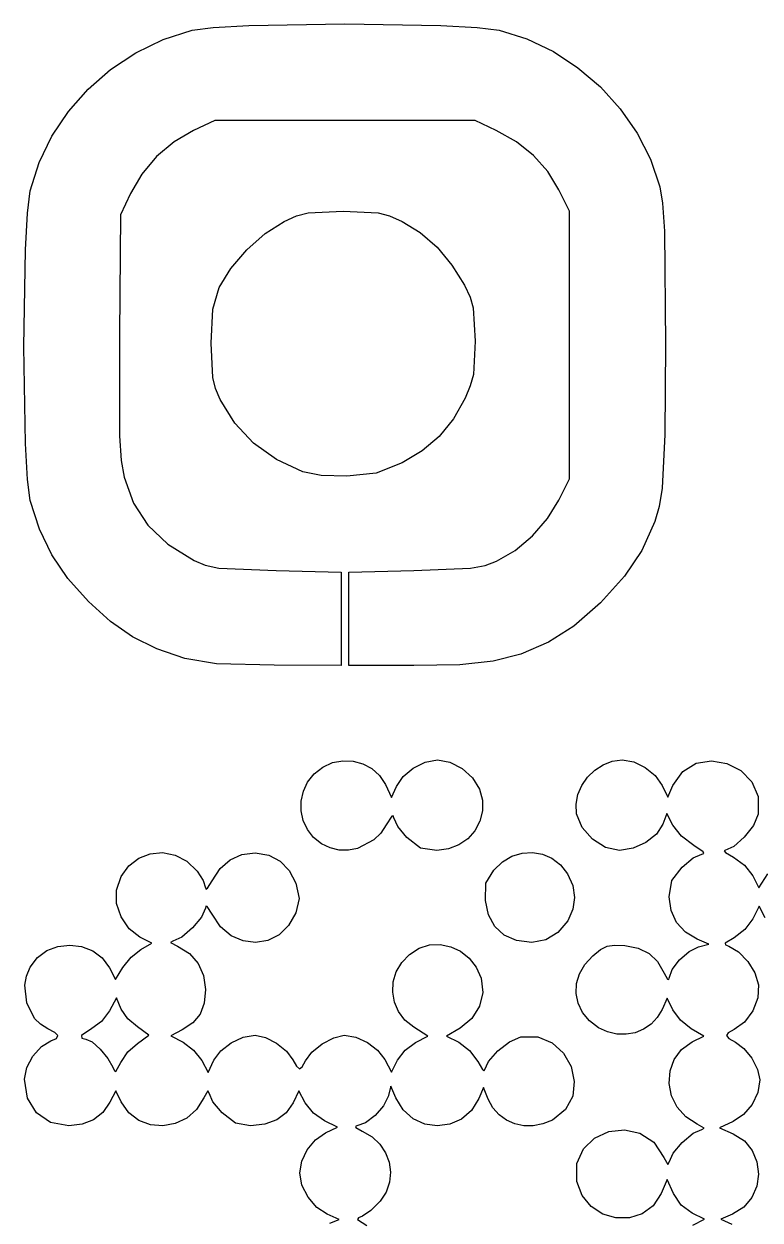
# Model space of a CAD drawing. Extents: x 15 to 288, y 15 to 288.
# Drawn here: x 14.8 to 73.8, y 191.7 to 287.6 of the extents above; entities that cross this region are included whole.
import ezdxf

# ---------------------------------------------------------------- set-up
doc = ezdxf.new("R2010")
doc.units = 0

msp = doc.modelspace()

# ---------------------------------------------------------------- linework, layer by layer
at = {"layer": 'Image'}
for p, q in [((25.928444, 286.338646), (28.260524, 287.10577)), ((28.260524, 287.10577), (29.952285, 287.323237)), ((29.952285, 287.323237), (32.812577, 287.478115)), ((32.812577, 287.478115), (40.493894, 287.600535)), ((40.493894, 287.600535), (48.21475, 287.473877)), ((48.21475, 287.473877), (51.124467, 287.317411)), ((51.124467, 287.317411), (52.885424, 287.098994)), ((52.885424, 287.098994), (55.110505, 286.397424)), ((23.74184, 285.273925), (25.928444, 286.338646)), ((55.110505, 286.397424), (57.226252, 285.383728)), ((21.72936, 283.940033), (23.74184, 285.273925)), ((57.226252, 285.383728), (59.199638, 284.090065)), ((19.919652, 282.365399), (21.72936, 283.940033)), ((59.199638, 284.090065), (60.997637, 282.548593)), ((18.341366, 280.578448), (19.919652, 282.365399)), ((60.997637, 282.548593), (62.587222, 280.791471)), ((17.02315, 278.607609), (18.341366, 280.578448)), ((62.587222, 280.791471), (63.935366, 278.850858)), ((28.37907, 279.053308), (26.815712, 278.139458)), ((30.0869, 279.854), (28.37907, 279.053308)), ((40.519, 279.854), (30.0869, 279.854)), ((50.95112, 279.853823), (40.519, 279.854)), ((52.6505, 279.057), (50.95112, 279.853823)), ((54.264837, 278.148057), (52.6505, 279.057)), ((15.993653, 276.481307), (17.02315, 278.607609)), ((26.815712, 278.139458), (25.420346, 276.960664)), ((55.646069, 277.047455), (54.264837, 278.148057)), ((63.935366, 278.850858), (65.009042, 276.758913)), ((15.281524, 274.22797), (15.993653, 276.481307)), ((25.420346, 276.960664), (24.241575, 275.565364)), ((56.784403, 275.764536), (55.646069, 277.047455)), ((65.009042, 276.758913), (65.775224, 274.547794)), ((24.241575, 275.565364), (23.328, 274.002)), ((57.670049, 274.30864), (56.784403, 275.764536)), ((58.5106, 272.597), (57.670049, 274.30864)), ((65.775224, 274.547794), (65.989522, 273.240566)), ((15.059477, 272.4425), (15.281524, 274.22797)), ((23.328, 274.002), (22.527308, 272.29417)), ((14.901533, 269.501822), (15.059477, 272.4425)), ((36.641473, 272.20485), (37.564189, 272.457133)), ((37.564189, 272.457133), (40.367818, 272.596128)), ((40.367818, 272.596128), (43.172658, 272.456941)), ((43.172658, 272.456941), (44.096355, 272.203929)), ((58.5106, 261.862), (58.5106, 272.597)), ((65.989522, 273.240566), (66.124807, 270.980618)), ((22.527308, 272.29417), (22.429349, 262.71264)), ((34.114563, 270.798799), (35.643258, 271.7609)), ((35.643258, 271.7609), (36.641473, 272.20485)), ((44.096355, 272.203929), (45.097508, 271.758389)), ((45.097508, 271.758389), (46.551104, 270.867569)), ((32.637697, 269.49255), (34.114563, 270.798799)), ((46.551104, 270.867569), (47.896935, 269.690667)), ((66.124807, 270.980618), (66.21775, 261.905194)), ((14.777338, 261.710825), (14.901533, 269.501822)), ((31.363664, 267.996003), (32.637697, 269.49255)), ((47.896935, 269.690667), (49.092726, 268.270876)), ((30.443468, 266.46301), (31.363664, 267.996003)), ((49.092726, 268.270876), (50.096198, 266.651389)), ((50.096198, 266.651389), (50.545892, 265.703675)), ((29.912228, 264.726985), (30.443468, 266.46301)), ((50.545892, 265.703675), (50.802044, 264.827135)), ((29.784498, 262.01281), (29.912228, 264.726985)), ((50.802044, 264.827135), (50.946663, 262.163999)), ((22.429349, 262.71264), (22.439492, 254.590428)), ((29.916001, 259.260918), (29.784498, 262.01281)), ((50.946663, 262.163999), (50.80965, 259.498548)), ((58.510666, 251.127162), (58.5106, 261.862)), ((66.21775, 261.905194), (66.174993, 254.687049)), ((14.907702, 253.966951), (14.777338, 261.710825)), ((30.139879, 258.37454), (29.916001, 259.260918)), ((50.80965, 259.498548), (50.56859, 258.576297)), ((30.52206, 257.49025), (30.139879, 258.37454)), ((50.56859, 258.576297), (50.154316, 257.591999)), ((31.690292, 255.605673), (30.52206, 257.49025)), ((50.154316, 257.591999), (49.22019, 255.936267)), ((33.196256, 253.998883), (31.690292, 255.605673)), ((49.22019, 255.936267), (48.082923, 254.537614)), ((22.439492, 254.590428), (22.569548, 252.595599)), ((48.082923, 254.537614), (46.71901, 253.371941)), ((66.174993, 254.687049), (65.942292, 250.382832)), ((15.067958, 251.085175), (14.907702, 253.966951)), ((35.021032, 252.686463), (33.196256, 253.998883)), ((46.71901, 253.371941), (45.104946, 252.415149)), ((22.569548, 252.595599), (22.805974, 251.27864)), ((37.1457, 251.685), (35.021032, 252.686463)), ((45.104946, 252.415149), (43.024777, 251.598045)), ((22.805974, 251.27864), (23.56855, 249.172805)), ((37.145706, 251.684991), (37.1457, 251.685)), ((38.608751, 251.407152), (37.145706, 251.684991)), ((40.677376, 251.352439), (38.608751, 251.407152)), ((43.024777, 251.598045), (40.677376, 251.352439)), ((15.29139, 249.38217), (15.067958, 251.085175)), ((57.67293, 249.421282), (58.510666, 251.127162)), ((65.942292, 250.382832), (65.70855, 248.922322)), ((16.032137, 247.08522), (15.29139, 249.38217)), ((56.757853, 247.943262), (57.67293, 249.421282)), ((23.56855, 249.172805), (24.718765, 247.404731)), ((65.70855, 248.922322), (65.371927, 247.708946)), ((24.718765, 247.404731), (26.317024, 245.902542)), ((55.550744, 246.569406), (56.757853, 247.943262)), ((65.371927, 247.708946), (64.31618, 245.381794)), ((17.019985, 245.035612), (16.032137, 247.08522)), ((54.153335, 245.399091), (55.550744, 246.569406)), ((26.317024, 245.902542), (28.423734, 244.59436)), ((18.309655, 243.138521), (17.019985, 245.035612)), ((28.423734, 244.59436), (29.306184, 244.20974)), ((51.750462, 244.190619), (52.66736, 244.531692)), ((52.66736, 244.531692), (54.153335, 245.399091)), ((64.31618, 245.381794), (62.934366, 243.320337)), ((29.306184, 244.20974), (30.3959, 243.982291)), ((30.3959, 243.982291), (35.000514, 243.773949)), ((35.000514, 243.773949), (40.216574, 243.659382)), ((40.216574, 243.659382), (40.2166, 239.909)), ((40.8214, 243.659), (46.03746, 243.772765)), ((40.8214, 239.909), (40.8214, 243.659)), ((46.03746, 243.772765), (50.590746, 243.979161)), ((50.590746, 243.979161), (51.750462, 244.190619)), ((19.95587, 241.29912), (18.309655, 243.138521)), ((62.934366, 243.320337), (61.012945, 241.195137)), ((21.718606, 239.704064), (19.95587, 241.29912)), ((61.012945, 241.195137), (58.875981, 239.32521)), ((40.2166, 239.909), (40.2166, 236.16)), ((40.8214, 236.16), (40.8214, 239.909)), ((23.496115, 238.467376), (21.718606, 239.704064)), ((58.875981, 239.32521), (56.84754, 238.029574)), ((25.431484, 237.504279), (23.496115, 238.467376)), ((56.84754, 238.029574), (54.607884, 237.07465)), ((27.6678, 236.73), (25.431484, 237.504279)), ((54.607884, 237.07465), (52.412245, 236.505338)), ((27.66781, 236.730809), (27.6678, 236.73)), ((30.225425, 236.308988), (27.66781, 236.730809)), ((34.84935, 236.181537), (30.225425, 236.308988)), ((40.2166, 236.16), (34.84935, 236.181537)), ((46.04954, 236.159194), (40.8214, 236.16)), ((49.734753, 236.230549), (46.04954, 236.159194)), ((52.412245, 236.505338), (49.734753, 236.230549)), ((38.746798, 228.025495), (39.526904, 228.377922)), ((39.526904, 228.377922), (40.346993, 228.536789)), ((40.346993, 228.536789), (41.17035, 228.507577)), ((41.17035, 228.507577), (41.960262, 228.295774)), ((41.960262, 228.295774), (42.680016, 227.906864)), ((45.993409, 227.947877), (46.957297, 228.42068)), ((46.957297, 228.42068), (47.927286, 228.598258)), ((47.927286, 228.598258), (48.935843, 228.414195)), ((48.935843, 228.414195), (49.90807, 227.912984)), ((61.209688, 228.214457), (61.95303, 228.497117)), ((61.95303, 228.497117), (62.743955, 228.597604)), ((62.743955, 228.597604), (63.68164, 228.435775)), ((63.68164, 228.435775), (64.598523, 227.99506)), ((67.602577, 227.67884), (68.678625, 228.328636)), ((68.678625, 228.328636), (69.899205, 228.526404)), ((69.899205, 228.526404), (71.135311, 228.315248)), ((71.135311, 228.315248), (72.257937, 227.738272)), ((37.523512, 226.815835), (38.043386, 227.47402)), ((38.043386, 227.47402), (38.746798, 228.025495)), ((42.680016, 227.906864), (43.292898, 227.346331)), ((43.292898, 227.346331), (43.762196, 226.61966)), ((44.640826, 226.476178), (45.174845, 227.269744)), ((45.174845, 227.269744), (45.993409, 227.947877)), ((49.90807, 227.912984), (50.733392, 227.171093)), ((59.961174, 227.215418), (60.537784, 227.777823)), ((60.537784, 227.777823), (61.209688, 228.214457)), ((64.598523, 227.99506), (65.389671, 227.342614)), ((65.389671, 227.342614), (65.950155, 226.545594)), ((66.800067, 226.53391), (67.602577, 227.67884)), ((72.257937, 227.738272), (73.138079, 226.838583)), ((37.179929, 226.081103), (37.523512, 226.815835)), ((43.762196, 226.61966), (44.261181, 225.57327)), ((44.261181, 225.57327), (44.640826, 226.476178)), ((50.733392, 227.171093), (51.301236, 226.264988)), ((59.189261, 225.826092), (59.503715, 226.55544)), ((59.503715, 226.55544), (59.961174, 227.215418)), ((65.950155, 226.545594), (66.396919, 225.623131)), ((66.396919, 225.623131), (66.800067, 226.53391)), ((73.138079, 226.838583), (73.646731, 225.659284)), ((37.009249, 225.302126), (37.179929, 226.081103)), ((51.301236, 226.264988), (51.54269, 225.379814)), ((51.54269, 225.379814), (51.546988, 224.506063)), ((59.041669, 225.055573), (59.189261, 225.826092)), ((73.646731, 225.659284), (73.654887, 224.24348)), ((37.008083, 224.5112), (37.009249, 225.302126)), ((37.173044, 223.740626), (37.008083, 224.5112)), ((51.546988, 224.506063), (51.337012, 223.676591)), ((59.084795, 224.272084), (59.041669, 225.055573)), ((37.500742, 223.022702), (37.173044, 223.740626)), ((44.274275, 224.086864), (43.827375, 223.389939)), ((44.392283, 224.127231), (44.274275, 224.086864)), ((44.436546, 223.958978), (44.392283, 224.127231)), ((44.747988, 223.261896), (44.436546, 223.958978)), ((51.337012, 223.676591), (50.935642, 222.924254)), ((59.53298, 223.179459), (59.084795, 224.272084)), ((66.004975, 223.442094), (65.485041, 222.645216)), ((66.329557, 224.302007), (66.004975, 223.442094)), ((66.804608, 223.356091), (66.329557, 224.302007)), ((73.654887, 224.24348), (73.261384, 223.352658)), ((37.98779, 222.389727), (37.500742, 223.022702)), ((43.385768, 222.727342), (42.83799, 222.186279)), ((43.827375, 223.389939), (43.385768, 222.727342)), ((45.478006, 222.371478), (44.747988, 223.261896)), ((50.935642, 222.924254), (50.36576, 222.28191)), ((60.355124, 222.243052), (59.53298, 223.179459)), ((65.485041, 222.645216), (64.643582, 221.976422)), ((67.495406, 222.48831), (66.804608, 223.356091)), ((68.489178, 221.730241), (67.495406, 222.48831)), ((73.261384, 223.352658), (72.528041, 222.40422)), ((38.6308, 221.874), (37.98779, 222.389727)), ((38.630795, 221.873999), (38.6308, 221.874)), ((39.324701, 221.542653), (38.630795, 221.873999)), ((40.052692, 221.373756), (39.324701, 221.542653)), ((42.83799, 222.186279), (41.517426, 221.496034)), ((46.56862, 221.532628), (45.478006, 222.371478)), ((47.873846, 221.343388), (46.56862, 221.532628)), ((49.650246, 221.782413), (48.811981, 221.45862)), ((50.36576, 222.28191), (49.650246, 221.782413)), ((61.402828, 221.589106), (60.355124, 222.243052)), ((62.527695, 221.343864), (61.402828, 221.589106)), ((63.6135, 221.515906), (62.527695, 221.343864)), ((64.643582, 221.976422), (63.6135, 221.515906)), ((69.236656, 221.226606), (68.489178, 221.730241)), ((71.687725, 221.650108), (70.973307, 221.34226)), ((72.528041, 222.40422), (71.687725, 221.650108)), ((23.181073, 220.098408), (23.979135, 220.715726)), ((23.979135, 220.715726), (24.903512, 221.076617)), ((24.903512, 221.076617), (25.894762, 221.167076)), ((25.894762, 221.167076), (26.893441, 220.973098)), ((26.893441, 220.973098), (27.840106, 220.480676)), ((30.513094, 219.887848), (31.317642, 220.599132)), ((31.317642, 220.599132), (32.254675, 221.023668)), ((32.254675, 221.023668), (33.304741, 221.148769)), ((33.304741, 221.148769), (34.401997, 220.967336)), ((34.401997, 220.967336), (35.321077, 220.49225)), ((40.791392, 221.36049), (40.052692, 221.373756)), ((41.517426, 221.496034), (40.791392, 221.36049)), ((48.811981, 221.45862), (47.873846, 221.343388)), ((53.137943, 220.417089), (53.903017, 220.870066)), ((53.903017, 220.870066), (54.715475, 221.124331)), ((54.715475, 221.124331), (55.542835, 221.181494)), ((55.542835, 221.181494), (56.352615, 221.043165)), ((56.352615, 221.043165), (57.112333, 220.710955)), ((57.112333, 220.710955), (57.789507, 220.186473)), ((67.551798, 220.012258), (68.442216, 220.73981)), ((68.442216, 220.73981), (69.139298, 221.045328)), ((69.139298, 221.045328), (69.296312, 221.092797)), ((69.296312, 221.092797), (69.236656, 221.226606)), ((70.973307, 221.34226), (70.914141, 221.300358)), ((70.914141, 221.300358), (71.024679, 221.186621)), ((71.024679, 221.186621), (71.664186, 220.813094)), ((71.664186, 220.813094), (72.554268, 220.154225)), ((22.568769, 219.238669), (23.181073, 220.098408)), ((27.840106, 220.480676), (28.675316, 219.675805)), ((28.675316, 219.675805), (29.138423, 218.94377)), ((29.860481, 218.902499), (30.513094, 219.887848)), ((35.321077, 220.49225), (36.04747, 219.734386)), ((36.04747, 219.734386), (36.566661, 218.704619)), ((51.810639, 218.71222), (52.452735, 219.76379)), ((52.452735, 219.76379), (53.137943, 220.417089)), ((57.789507, 220.186473), (58.351655, 219.471331)), ((66.714418, 218.924414), (67.551798, 220.012258)), ((72.554268, 220.154225), (73.208076, 219.312564)), ((22.201666, 218.150515), (22.568769, 219.238669)), ((29.138423, 218.94377), (29.331315, 218.354045)), ((29.486952, 218.313696), (29.860481, 218.902499)), ((36.566661, 218.704619), (36.847713, 217.496852)), ((51.78225, 217.34034), (51.810639, 218.71222)), ((58.351655, 219.471331), (58.785475, 218.522832)), ((66.523698, 217.633988), (66.714418, 218.924414)), ((73.208076, 219.312564), (73.693639, 218.340732)), ((73.693639, 218.340732), (74.419443, 219.463752)), ((22.213225, 217.090163), (22.201666, 218.150515)), ((29.331315, 218.354045), (29.373215, 218.246227)), ((29.373215, 218.246227), (29.486952, 218.313696)), ((58.785475, 218.522832), (58.933908, 217.57269)), ((22.577245, 216.015142), (22.213225, 217.090163)), ((29.365914, 216.874443), (29.331306, 216.701496)), ((29.467459, 216.850881), (29.365914, 216.874443)), ((29.860472, 216.224061), (29.467459, 216.850881)), ((36.847713, 217.496852), (36.566452, 216.345449)), ((52.035048, 216.185937), (51.78225, 217.34034)), ((58.933908, 217.57269), (58.796916, 216.627203)), ((66.672391, 216.521799), (66.523698, 217.633988)), ((73.734069, 216.867422), (73.228287, 215.854482)), ((74.217314, 215.932923), (73.734069, 216.867422)), ((23.222048, 215.069056), (22.577245, 216.015142)), ((29.025099, 215.989736), (28.297146, 215.123894)), ((29.331306, 216.701496), (29.025099, 215.989736)), ((30.551039, 215.215686), (29.860472, 216.224061)), ((36.566452, 216.345449), (36.000442, 215.314329)), ((52.542051, 215.250812), (52.035048, 216.185937)), ((58.796916, 216.627203), (58.374462, 215.692671)), ((67.107064, 215.565804), (66.672391, 216.521799)), ((73.228287, 215.854482), (72.575914, 214.991697)), ((24.075956, 214.395505), (23.222048, 215.069056)), ((28.297146, 215.123894), (27.432258, 214.389995)), ((31.403776, 214.501926), (30.551039, 215.215686)), ((36.000442, 215.314329), (35.236673, 214.571307)), ((53.288742, 214.553866), (52.542051, 215.250812)), ((58.374462, 215.692671), (57.591817, 214.761721)), ((67.810607, 214.792006), (67.107064, 215.565804)), ((72.575914, 214.991697), (71.717697, 214.339762)), ((25.019864, 213.901193), (24.075956, 214.395505)), ((24.157862, 213.406473), (25.019864, 213.901193)), ((26.715246, 214.074066), (26.530545, 213.963217)), ((26.530545, 213.963217), (27.088631, 213.656094)), ((27.432258, 214.389995), (26.715246, 214.074066)), ((32.358697, 214.081694), (31.403776, 214.501926)), ((33.355812, 213.953904), (32.358697, 214.081694)), ((34.335133, 214.11747), (33.355812, 213.953904)), ((35.236673, 214.571307), (34.335133, 214.11747)), ((54.2606, 214.114), (53.288742, 214.553866)), ((54.260612, 214.114001), (54.2606, 214.114)), ((55.487765, 213.954303), (54.260612, 214.114001)), ((56.613876, 214.176237), (55.487765, 213.954303)), ((57.591817, 214.761721), (56.613876, 214.176237)), ((68.765908, 214.226408), (67.810607, 214.792006)), ((69.698695, 213.833661), (68.765908, 214.226408)), ((71.717697, 214.339762), (70.995517, 213.895228)), ((70.995517, 213.895228), (71.025827, 213.768113)), ((15.853038, 212.763228), (16.616708, 213.320463)), ((16.616708, 213.320463), (17.504477, 213.651339)), ((17.504477, 213.651339), (18.454537, 213.756356)), ((18.454537, 213.756356), (19.405084, 213.636011)), ((19.405084, 213.636011), (20.294311, 213.290801)), ((20.294311, 213.290801), (21.060412, 212.721227)), ((23.377371, 212.774738), (24.157862, 213.406473)), ((27.088631, 213.656094), (28.055222, 213.073751)), ((28.055222, 213.073751), (28.75751, 212.290629)), ((45.065283, 212.346417), (45.691451, 213.008129)), ((45.691451, 213.008129), (46.467295, 213.502301)), ((46.467295, 213.502301), (47.304391, 213.761229)), ((47.304391, 213.761229), (48.163731, 213.79788)), ((48.163731, 213.79788), (49.006305, 213.625223)), ((49.006305, 213.625223), (49.793102, 213.256225)), ((49.793102, 213.256225), (50.485114, 212.703855)), ((59.74915, 212.199969), (60.383249, 212.886744)), ((60.383249, 212.886744), (61.014644, 213.39829)), ((61.014644, 213.39829), (61.541293, 213.670315)), ((61.541293, 213.670315), (62.129902, 213.756339)), ((62.129902, 213.756339), (62.947179, 213.709883)), ((62.947179, 213.709883), (64.035261, 213.498476)), ((64.035261, 213.498476), (64.898098, 213.079839)), ((64.898098, 213.079839), (65.573583, 212.427595)), ((67.346951, 212.572924), (68.108397, 213.242604)), ((68.108397, 213.242604), (68.866256, 213.624246)), ((68.866256, 213.624246), (69.698695, 213.833661)), ((71.025827, 213.768113), (71.28648, 213.655923)), ((71.28648, 213.655923), (72.077359, 213.205315)), ((72.077359, 213.205315), (72.813819, 212.444758)), ((14.996398, 211.274247), (15.275271, 211.979136)), ((15.275271, 211.979136), (15.853038, 212.763228)), ((21.060412, 212.721227), (21.641581, 211.927786)), ((21.641581, 211.927786), (22.126825, 210.989429)), ((22.126825, 210.989429), (22.711342, 211.950593)), ((22.711342, 211.950593), (23.377371, 212.774738)), ((28.75751, 212.290629), (29.185911, 211.32158)), ((44.633678, 211.601123), (45.065283, 212.346417)), ((50.485114, 212.703855), (51.04333, 211.98108)), ((51.04333, 211.98108), (51.428741, 211.100869)), ((59.317268, 211.449929), (59.74915, 212.199969)), ((65.573583, 212.427595), (66.099609, 211.515363)), ((66.75656, 211.801389), (67.346951, 212.572924)), ((72.813819, 212.444758), (73.384969, 211.517394)), ((14.862542, 210.544641), (14.996398, 211.274247)), ((29.185911, 211.32158), (29.330841, 210.181454)), ((44.3948, 210.804239), (44.633678, 211.601123)), ((51.428741, 211.100869), (51.566422, 209.94921)), ((59.085417, 210.663568), (59.317268, 211.449929)), ((66.099609, 211.515363), (66.388025, 211.015532)), ((66.388025, 211.015532), (66.476428, 210.984296)), ((66.476428, 210.984296), (66.511866, 211.114186)), ((66.511866, 211.114186), (66.75656, 211.801389)), ((73.384969, 211.517394), (73.67992, 210.566363)), ((15.000889, 209.111608), (14.862542, 210.544641)), ((29.330841, 210.181454), (29.225707, 209.095733)), ((44.346811, 209.987751), (44.3948, 210.804239)), ((59.051413, 209.867827), (59.085417, 210.663568)), ((73.67992, 210.566363), (73.61484, 209.52028)), ((15.632326, 207.880698), (15.000889, 209.111608)), ((22.19871, 209.527284), (21.638075, 208.486244)), ((22.57837, 208.624342), (22.19871, 209.527284)), ((29.225707, 209.095733), (28.895246, 208.222136)), ((44.487873, 209.183652), (44.346811, 209.987751)), ((44.81615, 208.423928), (44.487873, 209.183652)), ((51.566422, 209.94921), (51.311025, 208.847009)), ((59.213071, 209.089647), (59.051413, 209.867827)), ((59.568205, 208.355972), (59.213071, 209.089647)), ((66.348114, 209.502813), (65.944964, 208.592034)), ((66.798082, 208.57373), (66.348114, 209.502813)), ((73.61484, 209.52028), (73.213691, 208.473528)), ((21.638075, 208.486244), (20.988754, 207.638859)), ((23.115775, 207.833393), (22.57837, 208.624342)), ((28.895246, 208.222136), (28.316873, 207.521546)), ((45.329804, 207.740571), (44.81615, 208.423928)), ((51.311025, 208.847009), (50.694456, 207.870336)), ((60.114631, 207.693744), (59.568205, 208.355972)), ((65.944964, 208.592034), (65.560981, 207.93934)), ((67.415248, 207.740929), (66.798082, 208.57373)), ((73.213691, 208.473528), (72.558764, 207.577488)), ((16.114834, 207.403747), (15.632326, 207.880698)), ((16.698871, 207.052576), (16.114834, 207.403747)), ((20.988754, 207.638859), (20.214895, 207.063414)), ((23.8747, 207.199722), (23.115775, 207.833393)), ((24.791376, 206.526861), (23.8747, 207.199722)), ((28.316873, 207.521546), (27.468001, 206.954844)), ((46.026998, 207.165569), (45.329804, 207.740571)), ((47.149498, 206.439175), (46.026998, 207.165569)), ((50.694456, 207.870336), (49.748621, 207.095259)), ((60.850164, 207.129904), (60.114631, 207.693744)), ((61.564072, 206.792287), (60.850164, 207.129904)), ((65.054519, 207.406495), (64.450693, 207.000708)), ((65.560981, 207.93934), (65.054519, 207.406495)), ((68.267192, 207.04334), (67.415248, 207.740929)), ((72.558764, 207.577488), (71.73235, 206.983543)), ((17.269155, 206.751691), (16.698871, 207.052576)), ((16.946527, 206.077032), (17.389741, 206.276688)), ((17.498364, 206.497317), (17.269155, 206.751691)), ((17.389741, 206.276688), (17.498364, 206.497317)), ((20.214895, 207.063414), (19.388894, 206.494271)), ((19.388894, 206.494271), (19.408318, 206.299436)), ((19.408318, 206.299436), (19.74935, 206.224482)), ((19.74935, 206.224482), (20.248701, 205.986402)), ((23.8747, 205.854), (24.791376, 206.526861)), ((27.468001, 206.954844), (26.549012, 206.479619)), ((26.549012, 206.479619), (27.536309, 205.973834)), ((31.386137, 205.921865), (32.344349, 206.36185)), ((32.344349, 206.36185), (33.307491, 206.525258)), ((33.307491, 206.525258), (34.140384, 206.345126)), ((34.140384, 206.345126), (35.039862, 205.88246)), ((38.689207, 205.832329), (39.617369, 206.330127)), ((39.617369, 206.330127), (40.442351, 206.526381)), ((40.442351, 206.526381), (41.386529, 206.372893)), ((41.386529, 206.372893), (42.31575, 205.954431)), ((46.177666, 205.953612), (47.149498, 206.439175)), ((49.748621, 207.095259), (48.667721, 206.457516)), ((48.667721, 206.457516), (49.658198, 205.962783)), ((53.716905, 206.006923), (54.607754, 206.400424)), ((54.607754, 206.400424), (55.975439, 206.396707)), ((55.975439, 206.396707), (57.134381, 205.918127)), ((62.306194, 206.617767), (61.564072, 206.792287)), ((63.051416, 206.599136), (62.306194, 206.617767)), ((63.774621, 206.729185), (63.051416, 206.599136)), ((64.450693, 207.000708), (63.774621, 206.729185)), ((69.286332, 206.44203), (68.267192, 207.04334)), ((68.342895, 205.985114), (69.286332, 206.44203)), ((71.249717, 206.72404), (71.100669, 206.495165)), ((71.100669, 206.495165), (71.28839, 206.2586)), ((71.73235, 206.983543), (71.249717, 206.72404)), ((71.28839, 206.2586), (71.816067, 205.976023)), ((15.498378, 204.852301), (16.182648, 205.622366)), ((16.182648, 205.622366), (16.946527, 206.077032)), ((20.248701, 205.986402), (20.895599, 205.400615)), ((20.895599, 205.400615), (21.50725, 204.659798)), ((23.104064, 205.194696), (23.874702, 205.854006)), ((23.874702, 205.854006), (23.8747, 205.854)), ((27.536309, 205.973834), (28.382599, 205.333163)), ((28.382599, 205.333163), (29.030879, 204.503074)), ((30.011701, 204.531138), (30.564655, 205.285046)), ((30.564655, 205.285046), (31.386137, 205.921865)), ((35.039862, 205.88246), (35.831357, 205.25028)), ((35.831357, 205.25028), (36.340301, 204.561608)), ((37.863984, 205.169435), (38.689207, 205.832329)), ((42.31575, 205.954431), (43.124608, 205.333999)), ((43.124608, 205.333999), (43.707701, 204.574601)), ((44.729476, 204.514932), (45.351377, 205.330705)), ((45.351377, 205.330705), (46.177666, 205.953612)), ((49.658198, 205.962783), (50.513026, 205.302495)), ((50.513026, 205.302495), (51.177368, 204.409723)), ((52.014303, 204.433265), (52.768424, 205.27358)), ((52.768424, 205.27358), (53.716905, 206.006923)), ((57.134381, 205.918127), (58.03914, 205.083496)), ((66.904594, 204.588447), (67.49007, 205.38558)), ((67.49007, 205.38558), (68.342895, 205.985114)), ((71.816067, 205.976023), (72.504739, 205.467077)), ((72.504739, 205.467077), (73.136923, 204.675583)), ((15.005698, 203.928042), (15.498378, 204.852301)), ((21.50725, 204.659798), (21.90086, 203.956632)), ((22.152142, 203.614509), (22.538502, 204.342106)), ((22.538502, 204.342106), (23.104064, 205.194696)), ((29.030879, 204.503074), (29.538153, 203.538097)), ((29.538153, 203.538097), (30.011701, 204.531138)), ((36.340301, 204.561608), (36.622876, 204.033931)), ((37.088317, 203.995258), (37.347821, 204.477891)), ((37.347821, 204.477891), (37.863984, 205.169435)), ((43.707701, 204.574601), (44.253123, 203.561811)), ((44.253123, 203.561811), (44.729476, 204.514932)), ((51.177368, 204.409723), (51.550897, 203.770215)), ((51.706534, 203.718844), (52.014303, 204.433265)), ((58.03914, 205.083496), (58.644275, 204.011624)), ((66.582179, 203.660505), (66.904594, 204.588447)), ((73.136923, 204.675583), (73.599591, 203.776106)), ((14.816587, 203.010792), (15.005698, 203.928042)), ((21.90086, 203.956632), (22.030022, 203.664192)), ((22.030022, 203.664192), (22.152142, 203.614509)), ((36.622876, 204.033931), (36.859442, 203.846209)), ((36.859442, 203.846209), (37.088317, 203.995258)), ((51.550897, 203.770215), (51.664634, 203.659678)), ((51.664634, 203.659678), (51.706534, 203.718844)), ((58.644275, 204.011624), (58.904345, 202.821322)), ((66.518536, 202.668546), (66.582179, 203.660505)), ((73.599591, 203.776106), (73.779717, 202.943213)), ((15.073329, 201.482902), (14.816587, 203.010792)), ((44.197942, 202.444247), (43.988525, 201.611808)), ((44.590689, 201.51146), (44.197942, 202.444247)), ((51.612934, 202.34305), (51.241999, 201.460861)), ((52.003284, 201.400664), (51.612934, 202.34305)), ((58.904345, 202.821322), (58.773909, 201.631401)), ((66.709377, 201.679362), (66.518536, 202.668546)), ((73.779717, 202.943213), (73.613539, 201.939113)), ((15.797508, 200.301556), (15.073329, 201.482902)), ((22.134938, 202.07901), (21.666217, 201.172602)), ((22.566578, 201.18777), (22.134938, 202.07901)), ((29.203438, 201.511456), (28.618455, 200.5747)), ((29.510559, 202.069541), (29.203438, 201.511456)), ((29.621408, 201.884838), (29.510559, 202.069541)), ((29.93177, 201.187757), (29.621408, 201.884838)), ((36.829164, 202.079007), (36.360828, 201.111998)), ((37.327003, 201.116287), (36.829164, 202.079007)), ((43.988525, 201.611808), (43.606883, 200.853949)), ((45.185086, 200.53409), (44.590689, 201.51146)), ((51.241999, 201.460861), (50.650788, 200.49251)), ((52.376972, 200.716354), (52.003284, 201.400664)), ((58.773909, 201.631401), (58.207526, 200.560671)), ((67.150413, 200.759742), (66.709377, 201.679362)), ((73.613539, 201.939113), (73.157827, 200.974948)), ((21.666217, 201.172602), (21.091574, 200.343008)), ((23.177257, 200.309328), (22.566578, 201.18777)), ((28.618455, 200.5747), (27.831135, 199.887568)), ((30.661338, 200.297338), (29.93177, 201.187757)), ((36.360828, 201.111998), (35.812969, 200.318713)), ((37.984254, 200.290613), (37.327003, 201.116287)), ((43.606883, 200.853949), (42.937202, 200.092504)), ((45.983551, 199.833123), (45.185086, 200.53409)), ((50.650788, 200.49251), (49.854599, 199.803674)), ((52.868636, 200.154656), (52.376972, 200.716354)), ((58.207526, 200.560671), (57.159754, 199.727944)), ((67.837356, 199.976479), (67.150413, 200.759742)), ((73.157827, 200.974948), (72.481578, 200.159201)), ((16.920052, 199.539443), (15.797508, 200.301556)), ((18.371887, 199.269252), (16.920052, 199.539443)), ((20.348569, 199.747864), (19.440806, 199.389252)), ((21.091574, 200.343008), (20.348569, 199.747864)), ((23.98293, 199.699888), (23.177257, 200.309328)), ((24.917377, 199.356223), (23.98293, 199.699888)), ((27.831135, 199.887568), (26.907701, 199.453292)), ((31.733413, 199.468719), (30.661338, 200.297338)), ((32.944208, 199.269248), (31.733413, 199.468719)), ((35.050265, 199.741418), (34.088688, 199.388726)), ((35.812969, 200.318713), (35.050265, 199.741418)), ((38.865343, 199.657387), (37.984254, 200.290613)), ((39.905843, 199.161212), (38.865343, 199.657387)), ((42.165668, 199.502114), (41.478465, 199.257418)), ((42.937202, 200.092504), (42.165668, 199.502114)), ((46.917909, 199.40908), (45.983551, 199.833123)), ((49.854599, 199.803674), (48.921607, 199.393837)), ((53.457984, 199.722153), (52.868636, 200.154656)), ((54.124724, 199.425426), (53.457984, 199.722153)), ((57.159754, 199.727944), (56.386371, 199.415736)), ((68.765918, 199.396364), (67.837356, 199.976479)), ((71.653787, 199.600353), (70.539177, 199.101323)), ((72.481578, 200.159201), (71.653787, 199.600353)), ((19.440806, 199.389252), (18.371887, 199.269252)), ((25.914374, 199.2751), (24.917377, 199.356223)), ((26.907701, 199.453292), (25.914374, 199.2751)), ((34.088688, 199.388726), (32.944208, 199.269248)), ((38.156618, 198.140573), (38.964015, 198.705068)), ((38.964015, 198.705068), (39.905843, 199.161212)), ((41.478465, 199.257418), (41.35561, 199.220776)), ((41.35561, 199.220776), (41.395133, 199.129756)), ((41.395133, 199.129756), (41.905285, 198.839446)), ((41.905285, 198.839446), (42.686473, 198.388273)), ((47.919985, 199.262478), (46.917909, 199.40908)), ((48.921607, 199.393837), (47.919985, 199.262478)), ((54.848564, 199.27106), (54.124724, 199.425426)), ((55.60921, 199.265635), (54.848564, 199.27106)), ((56.386371, 199.415736), (55.60921, 199.265635)), ((60.523932, 198.287957), (61.666433, 198.807224)), ((61.666433, 198.807224), (62.925841, 198.946455)), ((62.925841, 198.946455), (64.170996, 198.669691)), ((64.170996, 198.669691), (65.270736, 197.940974)), ((67.559495, 197.930762), (68.425104, 198.663323)), ((68.425104, 198.663323), (69.139303, 198.978392)), ((69.324005, 199.089241), (68.765918, 199.396364)), ((69.139303, 198.978392), (69.324005, 199.089241)), ((70.539177, 199.101323), (71.649867, 198.626994)), ((71.649867, 198.626994), (72.537941, 198.064517)), ((37.498331, 197.348288), (38.156618, 198.140573)), ((42.686473, 198.388273), (43.311944, 197.801637)), ((43.311944, 197.801637), (43.773591, 197.111308)), ((59.629501, 197.424611), (60.523932, 198.287957)), ((65.270736, 197.940974), (66.093901, 196.724344)), ((66.826933, 197.065158), (67.559495, 197.930762)), ((72.537941, 198.064517), (73.16917, 197.292199)), ((37.05504, 196.430498), (37.498331, 197.348288)), ((43.773591, 197.111308), (44.063303, 196.349058)), ((59.1143, 196.253148), (59.629501, 197.424611)), ((66.093901, 196.724344), (66.401025, 196.166259)), ((66.511873, 196.350962), (66.826933, 197.065158)), ((73.16917, 197.292199), (73.544143, 196.380139)), ((36.892635, 195.489488), (37.05504, 196.430498)), ((44.063303, 196.349058), (44.17297, 195.546656)), ((59.109491, 194.809524), (59.1143, 196.253148)), ((66.401025, 196.166259), (66.511873, 196.350962)), ((73.544143, 196.380139), (73.663447, 195.398437)), ((37.072481, 194.506402), (36.892635, 195.489488)), ((44.094484, 194.735875), (43.819736, 193.948485)), ((44.17297, 195.546656), (44.094484, 194.735875)), ((59.528801, 193.665515), (59.109491, 194.809524)), ((66.356082, 194.951094), (65.881751, 193.840404)), ((66.852998, 193.841194), (66.356082, 194.951094)), ((73.663447, 195.398437), (73.52767, 194.41719)), ((37.55522, 193.539538), (37.072481, 194.506402)), ((43.819736, 193.948485), (43.340615, 193.216256)), ((65.881751, 193.840404), (65.235136, 192.84893)), ((67.483516, 192.90127), (66.852998, 193.841194)), ((73.52767, 194.41719), (73.137401, 193.5065)), ((38.255654, 192.717696), (37.55522, 193.539538)), ((43.340615, 193.216256), (42.587814, 192.471344)), ((60.249357, 192.788113), (59.528801, 193.665515)), ((61.181568, 192.190138), (60.249357, 192.788113)), ((65.235136, 192.84893), (64.352219, 192.200986)), ((68.341688, 192.250964), (67.483516, 192.90127)), ((73.137401, 193.5065), (72.493228, 192.736465)), ((39.088585, 192.169678), (38.255654, 192.717696)), ((40.06537, 191.75669), (39.088585, 192.169678)), ((41.596577, 191.887699), (41.534925, 191.75363)), ((41.910955, 192.026956), (41.596577, 191.887699)), ((42.587814, 192.471344), (41.910955, 192.026956)), ((62.235843, 191.884411), (61.181568, 192.190138)), ((63.322591, 191.883754), (62.235843, 191.884411)), ((64.352219, 192.200986), (63.322591, 191.883754)), ((69.333467, 191.770629), (68.341688, 192.250964)), ((71.595738, 192.177184), (70.665795, 191.786173)), ((70.665795, 191.786173), (71.537747, 191.368259)), ((72.493228, 192.736465), (71.595738, 192.177184)), ((39.309417, 191.46291), (40.06537, 191.75669)), ((41.534925, 191.75363), (42.275677, 191.285923)), ((68.40051, 191.28818), (69.333467, 191.770629))]:
    msp.add_line(p, q, dxfattribs=at)

doc.saveas('drawing.dxf')
